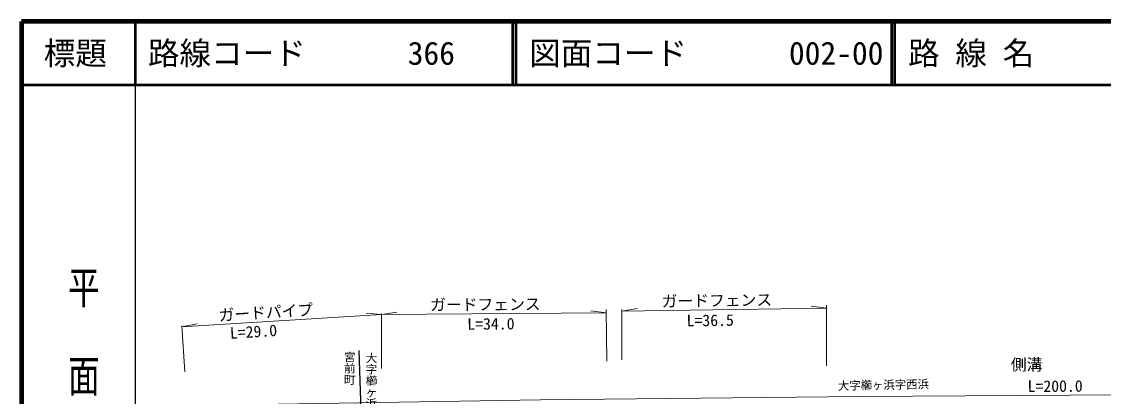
# Model space of a CAD drawing. Units: millimetres at full size, sheet at 1:1000; details may follow other scales. Extents: x 40000 to 680000, y 20000 to 380000.
# Drawn here: x 40000 to 211312, y 320643 to 380000 of the extents above; entities that cross this region are included whole.
import ezdxf
from ezdxf.enums import TextEntityAlignment as Align

# ---------------------------------------------------------------- set-up
doc = ezdxf.new("R2010")
doc.units = ezdxf.units.MM
doc.header["$LTSCALE"] = 1000
doc.layers.add('M-BMK-HTXT', color=7, linetype='Continuous')
doc.layers.add('M-TTL-TXT', color=7, linetype='Continuous')
for name, color, linetype, lineweight in [('M-BMK-ROW', 54, 'Continuous', 25), ('M-STR-HTXT', 7, 'Continuous', 13), ('M-TTL', 2, 'Continuous', 140), ('M-TTL-BAND', 7, 'Continuous', 25), ('M-TTL-LINE', 7, 'Continuous', 50)]:
    doc.layers.add(name, color=color, linetype=linetype, lineweight=lineweight)
doc.styles.add('@ＭＳ ゴシック', font='')
doc.styles.add('ＭＳ ゴシック', font='')
doc.styles.get('@ＭＳ ゴシック').set_extended_font_data('@MS Gothic')
doc.styles.get('ＭＳ ゴシック').set_extended_font_data('MS Gothic')

msp = doc.modelspace()

# ---------------------------------------------------------------- linework, layer by layer
at = {"layer": 'M-BMK-ROW'}
msp.add_line((93418, 327895), (94475, 295415), dxfattribs=at)
at = {"layer": 'M-STR-HTXT'}
for p, q in [((132580, 333883), (130146, 334206)), ((132681, 326216), (132586, 334402)), ((135041, 334161), (167482, 334613)), ((135041, 334161), (137467, 334536)), ((135041, 326439), (135041, 334402)), ((167482, 334613), (165046, 334921)), ((167482, 325460), (167482, 335094)), ((96978, 333617), (65378, 331649)), ((96990, 333616), (94542, 333806)), ((96978, 333617), (99407, 333977)), ((132592, 333882), (96978, 333617)), ((96978, 325048), (96978, 333782)), ((65821, 324540), (65368, 331816)), ((65378, 331649), (67783, 332141))]:
    msp.add_line(p, q, dxfattribs=at)
msp.add_lwpolyline([(80645, 319398), (122167, 320090), (172853, 320611), (231018, 320971), (275933, 321037)], dxfattribs=at)
at = {"layer": 'M-TTL'}
for p, q in [((40000, 380000), (40000, 20000)), ((680000, 380000), (40000, 380000))]:
    msp.add_line(p, q, dxfattribs=at)
at = {"layer": 'M-TTL-BAND'}
msp.add_line((58000, 370000), (58000, 20000), dxfattribs=at)
at = {"layer": 'M-TTL-LINE'}
for p, q in [((58000, 380000), (58000, 370000)), ((117750, 380000), (117750, 370000)), ((118250, 380000), (118250, 370000)), ((177750, 380000), (177750, 370000)), ((178250, 380000), (178250, 370000)), ((40000, 370000), (680000, 370000))]:
    msp.add_line(p, q, dxfattribs=at)

# ---------------------------------------------------------------- texts
at = {"layer": 'M-BMK-HTXT'}
for s, rotation, style, p in [('宮前町', 270, '@ＭＳ ゴシック', (90872, 327794)), ('大字櫛ヶ浜字西浜', 270, '@ＭＳ ゴシック', (94299, 327645)), ('大字櫛ヶ浜字西浜', 1.169, 'ＭＳ ゴシック', (169299, 321244))]:
    msp.add_text(s, height=1320, rotation=rotation, dxfattribs=dict(at, style=style)).set_placement(p, align=Align.BOTTOM_LEFT)
at = {"layer": 'M-STR-HTXT', "style": 'ＭＳ ゴシック'}
for s, rotation, p in [('ガードフェンス', 0.426, (104701, 333674)), ('ガードフェンス', 0.798, (141372, 334249)), ('ガードパイプ', 3.564, (71282, 332016)), ('L=34.0', 0.426, (110586, 330640)), ('L=36.5', 0.798, (145330, 331173)), ('L=29.0', 3.564, (73076, 329197)), ('側溝', 0.027, (196655, 324212)), ('L=200.0', 0.355, (199322, 320775))]:
    msp.add_text(s, height=1833, rotation=rotation, dxfattribs=at).set_placement(p, align=Align.BOTTOM_LEFT)
at = {"layer": 'M-TTL-BAND', "style": '@ＭＳ ゴシック', "width": 1.4}
msp.add_text('平  面  図', height=3666, rotation=270, dxfattribs=at).set_placement((49777, 306475), align=Align.MIDDLE_RIGHT)
at = {"layer": 'M-TTL-TXT', "style": 'ＭＳ ゴシック'}
msp.add_text('標題', height=3666, dxfattribs=at).set_placement((48500, 375000), align=Align.MIDDLE_CENTER)
for s, p in [('路線コード', (60000, 375000)), ('図面コード', (120380, 375000)), ('路 線 名', (180380, 375000)), ('366', (101142, 375000)), ('002-00', (161521, 375000))]:
    msp.add_text(s, height=3666, dxfattribs=at).set_placement(p, align=Align.MIDDLE_LEFT)

doc.saveas('drawing.dxf')
